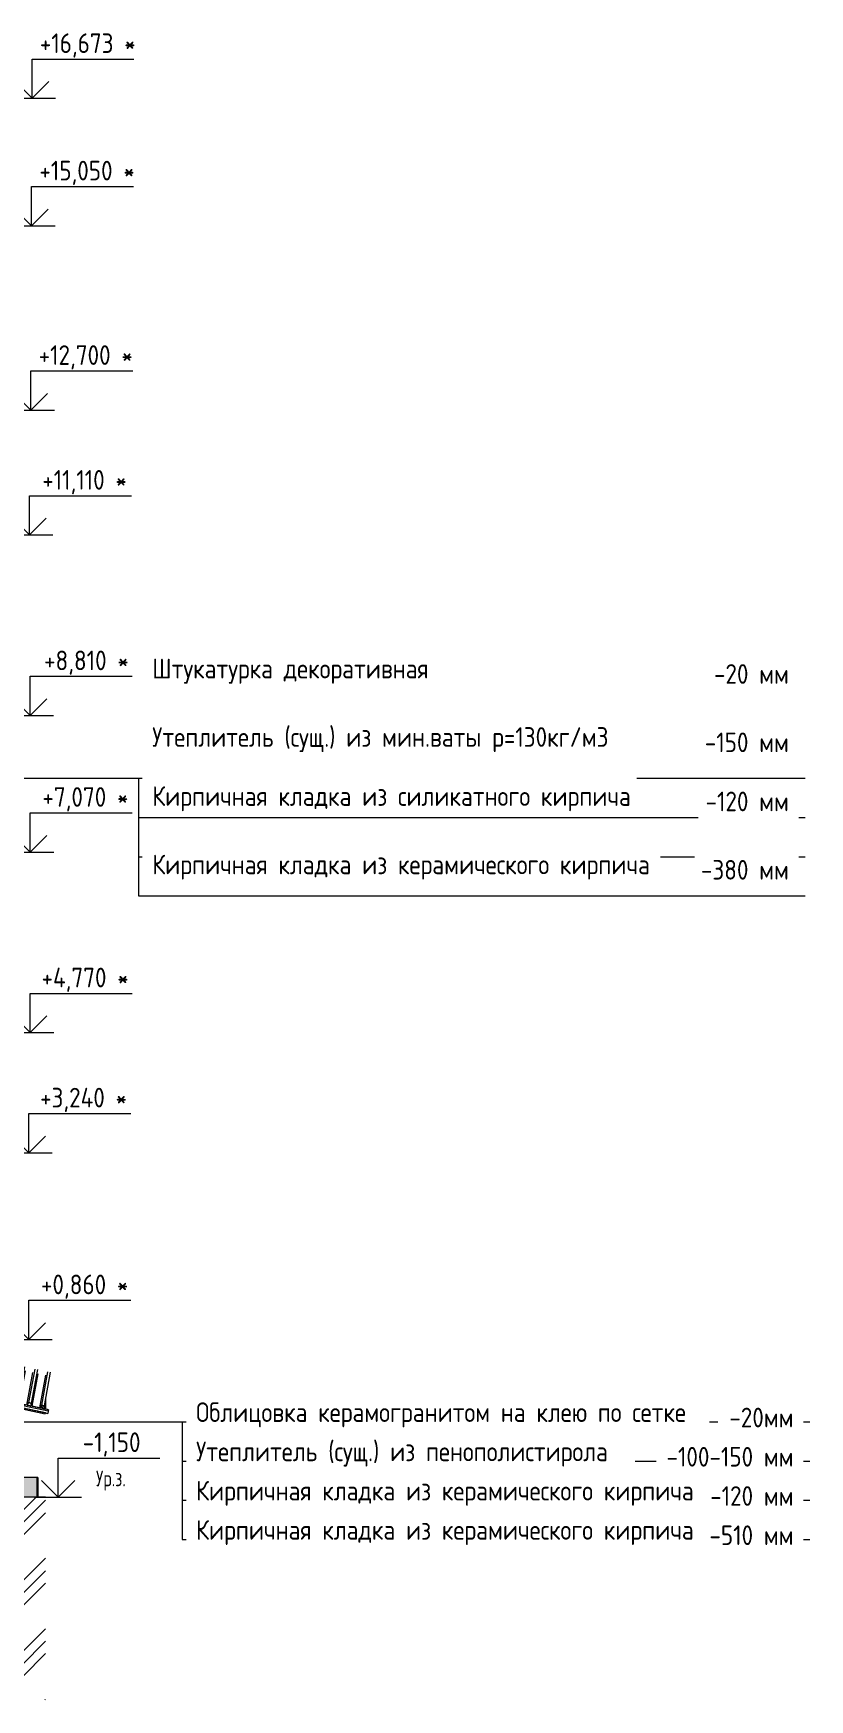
# Model space of a CAD drawing. Header units: millimetres. Extents: x -3929 to 624051, y 52832 to 514950.
# Drawn here: x 614151 to 624051, y 109017 to 130247 of the extents above; entities that cross this region are included whole.
import ezdxf

# ---------------------------------------------------------------- set-up
doc = ezdxf.new("R2010")
doc.units = ezdxf.units.MM
doc.linetypes.add('ADSK_Невидимые', pattern=[5, 3, -2])
for name, color, linetype, lineweight in [('Аннотация', 7, 'Continuous', 18), ('Крыша', 7, 'Continuous', 9), ('Обобщенные модели', 7, 'Continuous', 18), ('Отметки', 7, 'Continuous', 9), ('Перекрытие', 7, 'Continuous', 18), ('Перекрытие штриховка', 7, 'Continuous', 18), ('Стены наружные', 7, 'Continuous', 18), ('Стены штриховка поверхности', 7, 'Continuous', 18), ('Узлы', 7, 'Continuous', 18)]:
    doc.layers.add(name, color=color, linetype=linetype, lineweight=lineweight)
doc.layers.add('Линии', color=7, linetype='Continuous', lineweight=9, true_color=0x00a600)
doc.styles.add('GOST Common_1', font='GOST_Common.ttf', dxfattribs={"width": 0.9, "height": 250})
doc.styles.add('GOST Common_2', font='GOST_Common.ttf', dxfattribs={"width": 0.9, "height": 250})
doc.styles.add('GOST Common_3', font='GOST_Common.ttf', dxfattribs={"width": 0.8, "height": 350})

# ---------------------------------------------------------------- blocks, each defined once
blk = doc.blocks.new('Roof Cladding - 833x50mm-4469260-Разрез 1-1')
at = {"layer": 'Обобщенные модели', "color": 0, "lineweight": 9}
for p, q in [((57497, -34), (55908, 303)), ((57493, -54), (55908, 283)), ((57493, -55), (55908, 282)), ((57453, -76), (57487, -83)), ((57493, -55), (57487, -83)), ((57497, -34), (57493, -54))]:
    blk.add_line(p, q, dxfattribs=at)
at = {"layer": 'Обобщенные модели', "color": 0, "linetype": 'ADSK_Невидимые', "lineweight": 9}
for p, q in [((57497, -36), (55908, 302)), ((57487, -82), (55908, 254))]:
    blk.add_line(p, q, dxfattribs=at)
at = {"layer": 'Обобщенные модели', "lineweight": 9}
blk.add_line((57493, -54), (57493, -55), dxfattribs=at)
blk = doc.blocks.new('Roof Cladding - 833x50mm-4569258-Разрез 1-1')
at = {"layer": 'Обобщенные модели', "color": 0, "lineweight": 9}
for p, q in [((55990, 721), (55913, 302)), ((56017, 761), (55938, 335)), ((56051, 754), (55973, 327)), ((56058, 706), (55981, 288)), ((56153, 685), (56076, 267)), ((56180, 727), (56101, 300)), ((56214, 719), (56136, 293)), ((56221, 670), (56144, 253)), ((56316, 649), (56239, 233)), ((56343, 692), (56265, 265)), ((56377, 685), (56299, 258)), ((56506, 657), (56428, 231)), ((56540, 650), (56462, 223)), ((56383, 634), (56307, 218)), ((56479, 613), (56402, 198)), ((56546, 598), (56470, 184)), ((56642, 578), (56566, 164)), ((56669, 623), (56591, 196)), ((56703, 615), (56625, 189)), ((56709, 563), (56633, 149)), ((56805, 543), (56729, 129)), ((56832, 588), (56754, 161)), ((56866, 581), (56788, 154)), ((56872, 528), (56796, 115)), ((56968, 509), (56892, 94)), ((56995, 553), (56917, 127)), ((57029, 546), (56951, 119)), ((57035, 494), (56959, 80)), ((57131, 474), (57055, 60)), ((57158, 519), (57080, 92)), ((57192, 511), (57114, 85)), ((57198, 459), (57122, 45)), ((57294, 439), (57218, 25)), ((57321, 484), (57243, 57)), ((57356, 477), (57277, 50)), ((57484, 450), (57406, 23)), ((57519, 442), (57440, 15)), ((55938, 335), (55918, 301)), ((55919, 301), (55939, 333)), ((55973, 327), (55938, 335)), ((55939, 333), (55971, 326)), ((55971, 326), (55976, 289)), ((55978, 288), (55973, 327)), ((56101, 300), (56081, 267)), ((56082, 266), (56102, 298)), ((56136, 293), (56101, 300)), ((56102, 298), (56134, 291)), ((56134, 291), (56139, 254)), ((56141, 254), (56136, 293)), ((56265, 265), (56244, 232)), ((56245, 232), (56265, 264)), ((56299, 258), (56265, 265)), ((56265, 264), (56297, 257)), ((56297, 257), (56302, 219)), ((56304, 219), (56299, 258)), ((57361, 424), (57285, 11)), ((57457, 405), (57381, -10)), ((57458, 31), (57448, -24))]:
    blk.add_line(p, q, dxfattribs=at)
for points in [[(56467, 184), (56462, 223), (56428, 231), (56407, 197)], [(56408, 197), (56428, 229), (56460, 222), (56465, 185)], [(56630, 150), (56625, 189), (56591, 196), (56570, 163)], [(56572, 162), (56591, 194), (56624, 187), (56629, 150)], [(56793, 115), (56788, 154), (56754, 161), (56733, 128)], [(56735, 128), (56754, 160), (56787, 153), (56792, 115)], [(56956, 80), (56951, 119), (56917, 127), (56896, 93)], [(56898, 93), (56917, 125), (56950, 118), (56955, 81)], [(57119, 46), (57114, 85), (57080, 92), (57059, 59)], [(57061, 58), (57081, 90), (57113, 83), (57118, 46)], [(57282, 11), (57277, 50), (57243, 57), (57222, 24)], [(57224, 24), (57244, 56), (57276, 49), (57281, 12)], [(57445, -23), (57440, 15), (57406, 23), (57385, -11)], [(57387, -11), (57407, 21), (57439, 14), (57444, -23)]]:
    blk.add_lwpolyline(points, dxfattribs=at)
blk = doc.blocks.new('ADSK_Обозначение_ФлажокПирогаКонструкции - Разрез Фасад-5068255-Разрез 1-1')
at = {"layer": 'Аннотация', "lineweight": 5}
for p, q in [((55643, 8011), (56076, 8261)), ((55643, 8011), (56076, 7761)), ((55643, 8011), (58643, 8011)), ((58643, 8011), (58643, 7511)), ((58643, 8011), (67143, 8011)), ((58643, 7511), (67143, 7511)), ((58643, 7511), (58643, 7011)), ((58643, 7011), (58643, 6511)), ((58643, 7011), (67143, 7011)), ((58643, 6511), (67143, 6511))]:
    blk.add_line(p, q, dxfattribs=at)
blk = doc.blocks.new('ADSK_Обозначение_ФлажокПирогаКонструкции - Разрез Цоколь-5069946-Разрез 1-1')
at = {"layer": 'Аннотация', "lineweight": 5}
for p, q in [((55703, -188), (56136, 62)), ((55703, -188), (56136, -438)), ((55703, -188), (59203, -188)), ((59203, -188), (59203, -688)), ((59203, -188), (67203, -188)), ((59203, -688), (67203, -688)), ((59203, -688), (59203, -1188)), ((59203, -1188), (59203, -1688)), ((59203, -1188), (67203, -1188)), ((59203, -1688), (67203, -1688))]:
    blk.add_line(p, q, dxfattribs=at)
blk = doc.blocks.new('Высотные отметки - Стрелка вверх-12093-Разрез 1-1')
at = {"layer": 'Аннотация', "lineweight": 5}
for p, q in [((-8716, 340), (-10016, 340)), ((-8716, -160), (-8716, 340)), ((-8716, -160), (-8929, 52)), ((-8716, -160), (-8504, 52)), ((-8416, -160), (-9016, -160))]:
    blk.add_line(p, q, dxfattribs=at)

msp = doc.modelspace()

# ---------------------------------------------------------------- hatches: boundary and pattern name
at = {"layer": 'Перекрытие штриховка', "lineweight": 9}
h = msp.add_hatch(dxfattribs=at)
h.set_pattern_fill('FP_42', color=252, style=0, pattern_type=2)
h.set_pattern_definition([(278.38, (612887.3, 113772.7), (351.63, -71.385), [93.592, 0, 0, 0]), (278.38, (612971.3, 113755.64), (351.63, -71.385), [93.592, 0, 0, 0]), (278.38, (612976.2, 113754.65), (351.63, -71.385), [93.592, 0, 0, 0]), (278.38, (612854.1, 113779.44), (351.63, -71.385), [93.592, 0, 0, 0]), (278.38, (612858.98, 113778.44), (351.63, -71.385), [93.592, 0, 0, 0]), (278.38, (612882.42, 113773.7), (351.63, -71.385), [93.592, 0, 0, 0]), (278.38, (612999.63, 113749.9), (351.63, -71.385), [93.592, 0, 0, 0]), (278.38, (613116.84, 113726.1), (351.63, -71.385), [93.592, 0, 0, 0]), (278.38, (613121.73, 113725.1), (351.63, -71.385), [93.592, 0, 0, 0]), (278.38, (613205.73, 113708.05), (351.63, -71.385), [93.592, 0, 0, 0]), (278.38, (613004.5, 113748.9), (351.63, -71.385), [93.592, 0, 0, 0]), (278.38, (613088.52, 113731.84), (351.63, -71.385), [93.592, 0, 0, 0]), (278.38, (613093.4, 113730.85), (351.63, -71.385), [93.592, 0, 0, 0])])
h.paths.add_polyline_path([(614306.788, 112719.669), (614306.788, 112860.736), (614288.5, 112761.238), (614287.152, 112760.028), (614254.999, 112766.863), (614235.141, 112734.898), (614301.193, 112720.858)])
h.paths.add_polyline_path([(614124.1, 112794.686), (614091.947, 112801.52), (614072.088, 112769.556), (614129.118, 112757.434)])
h.paths.add_polyline_path([(613961.048, 112829.344), (613928.895, 112836.178), (613909.036, 112804.213), (613803.013, 112826.749), (613797.996, 112864.002), (613765.843, 112870.836), (613745.984, 112838.871), (613639.961, 112861.407), (613634.944, 112898.659), (613602.791, 112905.494), (613582.932, 112873.529), (613476.909, 112896.065), (613471.892, 112933.317), (613439.738, 112940.152), (613419.88, 112908.187), (613966.065, 112792.091)])
h.paths.add_polyline_path([(613313.857, 112930.723), (613308.84, 112967.975), (613276.686, 112974.809), (613256.828, 112942.845)])
h.paths.add_polyline_path([(613145.787, 113002.633), (613113.634, 113009.467), (613093.776, 112977.502), (613150.805, 112965.38)])
h.paths.add_polyline_path([(612987.753, 113000.038), (612982.735, 113037.291), (612950.582, 113044.125), (612930.724, 113012.16)])
h.paths.add_polyline_path([(612819.683, 113071.948), (612787.53, 113078.783), (612767.672, 113046.818), (612824.701, 113034.696)])
at = {"layer": 'Стены штриховка поверхности', "true_color": 0x3a3a3a}
for points in [[(613668.896, 111595.624), (614189.87, 111595.624), (614189.87, 111845.933), (613668.896, 111845.933), (613668.896, 111689.652)], [(614189.87, 111595.624), (614209.87, 111595.624), (614209.87, 111845.933), (614189.87, 111845.933), (614189.87, 111689.652)]]:
    msp.add_hatch(color=250, dxfattribs=at).paths.add_polyline_path(points)
at = {"layer": 'Узлы', "lineweight": 5}
h = msp.add_hatch(dxfattribs=at)
h.set_pattern_fill('FP_45', color=252, style=0, pattern_type=2)
h.set_pattern_definition([(45, (580790.93, 121145.93), (-449.013, 449.013), []), (45, (580949.7, 121145.93), (0, 898.026), []), (45, (580632.2, 121145.93), (0, 898.026), [])])
h.paths.add_polyline_path([(601561.152, 109017.489), (605414.902, 109017.489), (605414.902, 109237.47), (605530.676, 109237.47), (605530.676, 112535.933), (605528.818, 112535.913), (605528.818, 112475.933), (550708.754, 112475.933), (550708.754, 112535.933), (550700.492, 112535.933), (550700.492, 112014.22), (550750.492, 112014.22), (550750.492, 111483.731), (549793.123, 111483.731), (549793.123, 112014.22), (549908.896, 112014.22), (549908.896, 112475.471), (548233.206, 112475.471), (548233.206, 111226.174), (601561.152, 111226.174), (601561.152, 109113.133)])
h.paths.add_polyline_path([(608730.374, 109017.489), (611747.305, 109017.489), (611747.305, 109237.47), (611863.079, 109237.47), (611863.079, 109345.933), (606070.676, 109345.933), (606070.676, 109237.47), (606160.975, 109237.47), (606160.975, 109017.489), (608688.727, 109017.489)])
h.paths.add_polyline_path([(613945.696, 109017.489), (614308.896, 109017.489), (614308.896, 111595.624), (613648.896, 111595.624), (613648.896, 110145.933), (612363.896, 110145.933), (612363.896, 109237.47), (612493.378, 109237.47), (612493.378, 109017.489), (612902.631, 109017.489)])

# ---------------------------------------------------------------- linework, layer by layer
at = {"layer": 'Крыша', "color": 252}
for p, q in [((614301.193, 112669.741), (612756.645, 112998.045)), ((612756.646, 112987.821), (614301.193, 112659.517))]:
    msp.add_line(p, q, dxfattribs=at)
at = {"layer": 'Крыша', "color": 252, "lineweight": 9}
msp.add_line((614301.193, 112659.517), (614301.193, 112669.741), dxfattribs=at)
at = {"layer": 'Линии', "color": 7}
msp.add_line((614308.896, 111595.624), (613648.896, 111595.624), dxfattribs=at)
at = {"layer": 'Отметки', "lineweight": 5}
msp.add_line((614179.185, 111595.624), (614467.26, 111595.624), dxfattribs=at)
at = {"layer": 'Перекрытие', "color": 252, "lineweight": 9}
msp.add_line((614306.788, 112860.736), (614306.788, 112719.669), dxfattribs=at)
at = {"layer": 'Стены наружные'}
for q in [(613668.896, 111845.933), (614209.87, 111595.624)]:
    msp.add_line((614209.87, 111845.933), q, dxfattribs=at)

# ---------------------------------------------------------------- block references
at = {"layer": 'Аннотация', "lineweight": 20}
for name in ['ADSK_Обозначение_ФлажокПирогаКонструкции - Разрез Фасад-5068255-Разрез 1-1', 'ADSK_Обозначение_ФлажокПирогаКонструкции - Разрез Цоколь-5069946-Разрез 1-1']:
    msp.add_blockref(name, (556848.36, 112745.933), dxfattribs=at)
at = {"layer": 'Обобщенные модели', "color": 252}
for name in ['Roof Cladding - 833x50mm-4569258-Разрез 1-1', 'Roof Cladding - 833x50mm-4469260-Разрез 1-1']:
    msp.add_blockref(name, (556848.36, 112745.933), dxfattribs=at)
at = {"layer": 'Отметки', "lineweight": 5, "extrusion": (0, 0, -1)}
for p in [(-605419.229, 129579.003), (-605413.499, 127955.933), (-605404.296, 125605.933), (-605385.892, 124015.933), (-605395.094, 121715.933), (-605395.611, 119975.933), (-605395.611, 117675.933), (-605377.214, 116145.933), (-605377.214, 113765.933), (-605750.773, 111755.624)]:
    msp.add_blockref('Высотные отметки - Стрелка вверх-12093-Разрез 1-1', p, dxfattribs=at)

# ---------------------------------------------------------------- texts
at = {"layer": 'Аннотация', "lineweight": 9, "char_height": 250, "line_spacing_factor": 1.022766, "style": 'GOST Common_2', "bg_fill": 2}
for s, insert, width, attachment_point in [('\\pxt4.572,9.144,13.716,18.288,22.86,27.432,32.004,36.576,41.148,45.72,50.292,54.864,59.436,64.008,68.58,73.152,77.724,82.296,86.868,91.44,96.012,100.584,105.156,109.728,114.3,118.872,123.444,128.016,132.588,137.16,141.732,146.304;{Штукатурка декоративная}', (615667.582, 121959.833), 3881.7, 7), ('\\pxqr,t4.572,9.144,13.716,18.288,22.86,27.432,32.004,36.576,41.148,45.72,50.292,54.864,59.436,64.008,68.58,73.152,77.724,82.296,86.868,91.44,96.012,100.584,105.156,109.728,114.3,118.872,123.444,128.016,132.588,137.16,141.732,146.304;{-20 мм}', (623785.666, 121959.833), 917.1, 9)]:
    msp.add_mtext(s, dxfattribs=dict(at, insert=insert, width=width, attachment_point=attachment_point))
at = {"layer": 'Отметки', "lineweight": 20, "char_height": 250, "attachment_point": 1, "line_spacing_factor": 1.022761, "style": 'GOST Common_1'}
for s, insert, width in [('+16,673 *', (614234.816, 130245.71), 1442.16184), ('+15,050 *', (614229.086, 128622.64), 1442.16184), ('+12,700 *', (614219.883, 126272.64), 1442.16184), ('+11,110 *', (614265.591, 124682.64), 1288.29102), ('+8,810 *', (614288.622, 122382.64), 1255.10319), ('+7,070 *', (614267.768, 120642.64), 1306.39347), ('+4,770 *', (614256.454, 118342.64), 1333.54714), ('+3,240 *', (614238.057, 116812.64), 1333.54714), ('+0,860 *', (614249.371, 114432.64), 1306.39347), ('-1,150', (614781.326, 112422.331), 926.24202)]:
    msp.add_mtext(s, dxfattribs=dict(at, insert=insert, width=width))

# ---------------------------------------------------------------- next in the draw order: texts
at = {"layer": 'Аннотация', "lineweight": 9, "line_spacing_factor": 1.022766, "bg_fill": 2}
for s, insert, char_height, width, attachment_point, style in [('\\pxt4.572,9.144,13.716,18.288,22.86,27.432,32.004,36.576,41.148,45.72,50.292,54.864,59.436,64.008,68.58,73.152,77.724,82.296,86.868,91.44,96.012,100.584,105.156,109.728,114.3,118.872,123.444,128.016,132.588,137.16,141.732,146.304;{Утеплитель (сущ.) из мин.ваты р=130кг/м3}', (615667.582, 121088.935), 250, 5965.2, 7, 'GOST Common_2'), ('\\pxqr,t4.572,9.144,13.716,18.288,22.86,27.432,32.004,36.576,41.148,45.72,50.292,54.864,59.436,64.008,68.58,73.152,77.724,82.296,86.868,91.44,96.012,100.584,105.156,109.728,114.3,118.872,123.444,128.016,132.588,137.16,141.732,146.304;{-150 мм}', (623785.666, 121088.935), 250, 1029.6, 9, 'GOST Common_2'), ('\\pxt4.572,9.144,13.716,18.288,22.86,27.432,32.004,36.576,41.148,45.72,50.292,54.864,59.436,64.008,68.58,73.152,77.724,82.296,86.868,91.44,96.012,100.584,105.156,109.728,114.3,118.872,123.444,128.016,132.588,137.16,141.732,146.304;{Кирпичная кладка из силикатного кирпича}', (615667.582, 120336.05), 250, 6054.3, 7, 'GOST Common_2'), ('\\pxqr,t4.572,9.144,13.716,18.288,22.86,27.432,32.004,36.576,41.148,45.72,50.292,54.864,59.436,64.008,68.58,73.152,77.724,82.296,86.868,91.44,96.012,100.584,105.156,109.728,114.3,118.872,123.444,128.016,132.588,137.16,141.732,146.304;{-120 мм}', (623785.666, 120336.05), 250, 1029.6, 9, 'GOST Common_2'), ('\\pxt4.572,9.144,13.716,18.288,22.86,27.432,32.004,36.576,41.148,45.72,50.292,54.864,59.436,64.008,68.58,73.152,77.724,82.296,86.868,91.44,96.012,100.584,105.156,109.728,114.3,118.872,123.444,128.016,132.588,137.16,141.732,146.304;{Кирпичная кладка из керамического кирпича}', (615667.582, 119465.148), 250, 6352.2, 7, 'GOST Common_2'), ('\\pxqr,t4.572,9.144,13.716,18.288,22.86,27.432,32.004,36.576,41.148,45.72,50.292,54.864,59.436,64.008,68.58,73.152,77.724,82.296,86.868,91.44,96.012,100.584,105.156,109.728,114.3,118.872,123.444,128.016,132.588,137.16,141.732,146.304;{-380 мм}', (623785.666, 119465.148), 250, 1077.3, 9, 'GOST Common_2'), ('\\pxt4.572,9.144,13.716,18.288,22.86,27.432,32.004,36.576,41.148,45.72,50.292,54.864,59.436,64.008,68.58,73.152,77.724,82.296,86.868,91.44,96.012,100.584,105.156,109.728,114.3,118.872,123.444,128.016,132.588,137.16,141.732,146.304;{Облицовка керамогранитом на клею по сетке}', (616226.86, 112487.134), 250, 6417.9, 7, 'GOST Common_2'), ('\\pxqr,t4.572,9.144,13.716,18.288,22.86,27.432,32.004,36.576,41.148,45.72,50.292,54.864,59.436,64.008,68.58,73.152,77.724,82.296,86.868,91.44,96.012,100.584,105.156,109.728,114.3,118.872,123.444,128.016,132.588,137.16,141.732,146.304;{-20мм}', (623844.944, 112487.134), 250, 839.7, 9, 'GOST Common_2'), ('\\pxt1.8,3.6,5.4,7.2,9,10.8,12.6,14.4,16.2,18,19.8,21.6,23.4,25.2,27,28.8,30.6,32.4,34.2,36,37.8,39.6,41.4,43.2,45,46.8,48.6,50.4,52.2,54,55.8,57.6;{Ур.з.}', (614951.322, 111935.784), 200, 517.221, 1, 'GOST Common_3')]:
    msp.add_mtext(s, dxfattribs=dict(at, insert=insert, char_height=char_height, width=width, attachment_point=attachment_point, style=style))

# ---------------------------------------------------------------- next in the draw order: texts
at = {"layer": 'Аннотация', "lineweight": 9, "insert": (616226.86, 111987.134), "char_height": 250, "width": 5471.1, "attachment_point": 7, "line_spacing_factor": 1.022766, "style": 'GOST Common_2', "bg_fill": 2}
msp.add_mtext('\\pxt4.572,9.144,13.716,18.288,22.86,27.432,32.004,36.576,41.148,45.72,50.292,54.864,59.436,64.008,68.58,73.152,77.724,82.296,86.868,91.44,96.012,100.584,105.156,109.728,114.3,118.872,123.444,128.016,132.588,137.16,141.732,146.304;{Утеплитель (сущ.) из пенополистирола}', dxfattribs=at)

# ---------------------------------------------------------------- next in the draw order: texts
at = {"layer": 'Аннотация', "lineweight": 9, "insert": (616226.86, 111487.134), "char_height": 250, "width": 6352.2, "attachment_point": 7, "line_spacing_factor": 1.022766, "style": 'GOST Common_2', "bg_fill": 2}
msp.add_mtext('\\pxt4.572,9.144,13.716,18.288,22.86,27.432,32.004,36.576,41.148,45.72,50.292,54.864,59.436,64.008,68.58,73.152,77.724,82.296,86.868,91.44,96.012,100.584,105.156,109.728,114.3,118.872,123.444,128.016,132.588,137.16,141.732,146.304;{Кирпичная кладка из керамического кирпича}', dxfattribs=at)

# ---------------------------------------------------------------- next in the draw order: texts
at = {"layer": 'Аннотация', "lineweight": 9, "char_height": 250, "line_spacing_factor": 1.022766, "style": 'GOST Common_2', "bg_fill": 2}
for s, insert, width, attachment_point in [('\\pxqr,t4.572,9.144,13.716,18.288,22.86,27.432,32.004,36.576,41.148,45.72,50.292,54.864,59.436,64.008,68.58,73.152,77.724,82.296,86.868,91.44,96.012,100.584,105.156,109.728,114.3,118.872,123.444,128.016,132.588,137.16,141.732,146.304;{-100-150 мм}', (623844.944, 111987.134), 1625.4, 9), ('\\pxt4.572,9.144,13.716,18.288,22.86,27.432,32.004,36.576,41.148,45.72,50.292,54.864,59.436,64.008,68.58,73.152,77.724,82.296,86.868,91.44,96.012,100.584,105.156,109.728,114.3,118.872,123.444,128.016,132.588,137.16,141.732,146.304;{Кирпичная кладка из керамического кирпича}', (616226.86, 110987.134), 6352.2, 7)]:
    msp.add_mtext(s, dxfattribs=dict(at, insert=insert, width=width, attachment_point=attachment_point))

# ---------------------------------------------------------------- next in the draw order: texts
at = {"layer": 'Аннотация', "lineweight": 9, "insert": (623844.944, 111487.134), "char_height": 250, "width": 1029.6, "attachment_point": 9, "line_spacing_factor": 1.022766, "style": 'GOST Common_2', "bg_fill": 2}
msp.add_mtext('\\pxqr,t4.572,9.144,13.716,18.288,22.86,27.432,32.004,36.576,41.148,45.72,50.292,54.864,59.436,64.008,68.58,73.152,77.724,82.296,86.868,91.44,96.012,100.584,105.156,109.728,114.3,118.872,123.444,128.016,132.588,137.16,141.732,146.304;{-120 мм}', dxfattribs=at)

# ---------------------------------------------------------------- next in the draw order: texts
at = {"layer": 'Аннотация', "lineweight": 9, "insert": (623844.944, 110987.134), "char_height": 250, "width": 1029.6, "attachment_point": 9, "line_spacing_factor": 1.022766, "style": 'GOST Common_2', "bg_fill": 2}
msp.add_mtext('\\pxqr,t4.572,9.144,13.716,18.288,22.86,27.432,32.004,36.576,41.148,45.72,50.292,54.864,59.436,64.008,68.58,73.152,77.724,82.296,86.868,91.44,96.012,100.584,105.156,109.728,114.3,118.872,123.444,128.016,132.588,137.16,141.732,146.304;{-510 мм}', dxfattribs=at)

doc.saveas('drawing.dxf')
